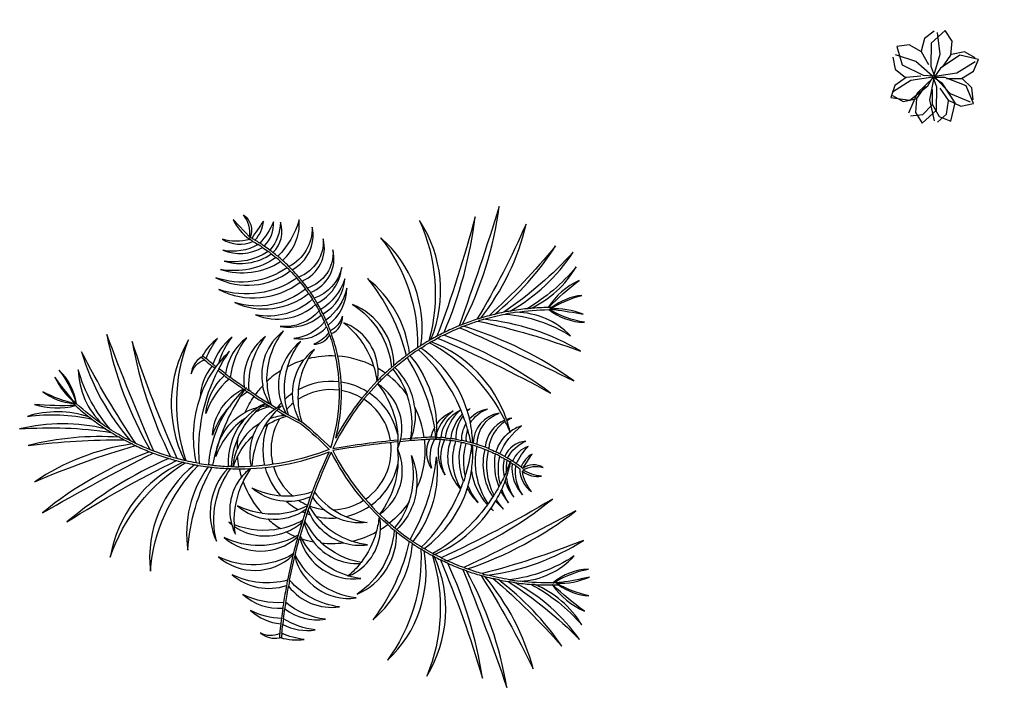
# Model space of a CAD drawing. Header units: millimetres. Extents: x 2478 to 18835, y -4183 to 1193.
# Drawn here: x 3709.3 to 3943.6, y 36.9 to 197.2 of the extents above; entities that cross this region are included whole.
import ezdxf

# ---------------------------------------------------------------- set-up
doc = ezdxf.new("R2010")
doc.units = ezdxf.units.MM
doc.layers.add('01', color=1, linetype='Continuous')

# ---------------------------------------------------------------- blocks, each defined once
blk = doc.blocks.new('Planta15')
for points in [[(0.1407, -0.1749, 0.008761), (0.1564, -0.1881, -0.228296), (0.0676, -0.3419, 0.30667), (0.1622, -0.1928, 0.016073), (0.1924, -0.2153, -0.111271), (0.105, -0.4033, 0.196953), (0.2005, -0.2207, 0.010075), (0.2204, -0.2335, -0.174181), (0.1399, -0.5002, 0.2582), (0.2281, -0.2382, 0.009787), (0.2481, -0.2494, -0.175168), (0.2345, -0.5385, 0.249628), (0.2528, -0.252, 0.007062), (0.2675, -0.2595, -0.026555), (0.3684, -0.5432, 0.070199), (0.2849, -0.2677, 0.016905), (0.3215, -0.2828, -0.011876), (0.4269, -0.5658, 0.083846), (0.3299, -0.2859, 0.015718), (0.3649, -0.2971, -0.031946), (0.4899, -0.5214, 0.11194), (0.374, -0.2997, 0.008888), (0.3942, -0.3047, -0.036883), (0.559, -0.467, 0.081452), (0.4073, -0.3076, 0.009879), (0.4301, -0.3119, -0.057239), (0.6009, -0.4504, 0.118477), (0.4456, -0.3142, 0.017265), (0.4859, -0.3184, -0.090095), (0.6067, -0.4152, 0.156383), (0.4944, -0.319, 0.018041), (0.5366, -0.3198, 0.144632), (0.6129, -0.3824, -0.03724), (0.5375, -0.3197, 0.005673), (0.5508, -0.3193, 0.137026), (0.6239, -0.3461, -0.07322), (0.5459, -0.3157, 0.11371), (0.6256, -0.3008, -0.016598), (0.5565, -0.3141, -0.007537), (0.539, -0.3147, -0.091874), (0.6227, -0.2817, 0.164846), (0.538, -0.3147, -0.034164), (0.4588, -0.3109, 0.198599), (0.5884, -0.2503, -0.116154), (0.4336, -0.3074, -0.022934), (0.3815, -0.2965, 0.108995), (0.6105, -0.2129, -0.031808), (0.3676, -0.2927, -0.015992), (0.3322, -0.2814, 0.083632), (0.5927, -0.1417, -0.011872), (0.3234, -0.2782, -0.018411), (0.2839, -0.2618, 0.071243), (0.5361, -0.1142, -0.026608), (0.269, -0.2546, -0.007675), (0.2531, -0.2465, 0.145995), (0.3887, -0.1363, 0.012828), (0.3946, -0.1416, -0.011311), (0.3894, -0.1352, 0.016484), (0.4001, -0.1182, 0.048154), (0.419, -0.1378, -0.044838), (0.402, -0.1149, 0.018482), (0.4124, -0.0949, 0.057754), (0.4308, -0.1226, -0.061447), (0.4148, -0.0898, 0.017061), (0.4227, -0.0705, 0.101227), (0.4435, -0.1094, -0.102531), (0.4263, -0.0603, 0.029389), (0.4356, -0.0256, -0.003222), (0.4394, -0.0281, 0.225947), (0.4648, -0.1037, -0.181854), (0.4481, -0.034, -0.008531), (0.4579, -0.0411, 0.247708), (0.4859, -0.0957, -0.143025), (0.4641, -0.0467, 0.219665), (0.51, -0.0588, -0.099835), (0.4654, -0.044, -0.21884), (0.5141, -0.0381, 0.315728), (0.465, -0.0402, -0.001312), (0.4876, -0.0056, 0.181035), (0.4612, -0.0372, 0.00655), (0.4495, -0.0289, -0.089212), (0.4783, 0.0127, 0.223385), (0.4406, -0.023, 0.00969), (0.4288, -0.0156, -0.181136), (0.4723, 0.0251, 0.289028), (0.4219, -0.0116, 0.007628), (0.41, -0.0053, -0.125725), (0.462, 0.062, 0.079591), (0.4346, 0.0477, 0.023263), (0.4268, 0.075, -0.036773), (0.4385, 0.0807, 0.041452), (0.426, 0.0773, 0.223184), (0.245, 0.2636, -0.007675), (0.2606, 0.2723, -0.026608), (0.532, 0.1405, 0.071243), (0.2753, 0.2799, -0.018411), (0.3142, 0.2975, -0.011872), (0.5877, 0.1697, 0.083632), (0.323, 0.301, -0.015992), (0.358, 0.3135, -0.031808), (0.6033, 0.2415, 0.108995), (0.3717, 0.3177, -0.022934), (0.4235, 0.3302, -0.116154), (0.58, 0.2782, 0.198599), (0.4485, 0.3345, -0.034164), (0.5275, 0.3409, 0.164846), (0.6132, 0.3106, -0.091874), (0.5286, 0.3409, -0.005552), (0.5415, 0.3409, -0.016458), (0.6104, 0.3299, 0.11371), (0.5303, 0.3423, -0.07322), (0.6072, 0.3751, 0.137372), (0.5349, 0.346, 0.003388), (0.5269, 0.3459, -0.03724), (0.6003, 0.4109, 0.144632), (0.526, 0.3459, 0.018041), (0.4838, 0.3438, 0.156383), (0.593, 0.4435, -0.090095), (0.4753, 0.343, 0.017265), (0.4352, 0.3375, 0.118477), (0.5861, 0.4786, -0.057239), (0.4198, 0.3346, 0.009879), (0.3972, 0.3296, 0.081452), (0.5437, 0.4938, -0.036883), (0.3842, 0.3263, 0.008888), (0.3642, 0.3206, 0.11194), (0.4729, 0.5459, -0.031946), (0.3551, 0.3178, 0.015718), (0.3204, 0.3054, 0.083846), (0.4085, 0.5884, -0.011876), (0.3122, 0.3021, 0.016905), (0.2761, 0.2858, 0.070199), (0.3507, 0.5639, -0.026555), (0.259, 0.2771, 0.007062), (0.2445, 0.2691, 0.249628), (0.2171, 0.5549, -0.175168), (0.2398, 0.2664, 0.009787), (0.2203, 0.2545, 0.2582), (0.1238, 0.5136, -0.174181), (0.2127, 0.2496, 0.010075), (0.1932, 0.2362, 0.196953), (0.0919, 0.4157, -0.111271), (0.1853, 0.2305, 0.016073), (0.1558, 0.2071, 0.30667), (0.0565, 0.3531, -0.228296), (0.1502, 0.2022, 0.008761), (0.1349, 0.1885, 0.022939)], [(-0.1905, 0.5155, 0.196497), (-0.2053, 0.5681, -0.339351), (-0.1893, 0.5145, -0.001093), (-0.1894, 0.5143), (-0.2305, 0.5569, 0.109533), (-0.1914, 0.5098, -0.000646), (-0.1905, 0.5092, -0.146881), (-0.256, 0.5102, 0.249702), (-0.1827, 0.5047, -0.008474), (-0.1704, 0.4972, -0.182999), (-0.2552, 0.4833, 0.227209), (-0.16, 0.4903, -0.010091), (-0.1461, 0.4804, -0.182927), (-0.2517, 0.4573, 0.229826), (-0.1387, 0.4748, -0.008605), (-0.1273, 0.4657, -0.199295), (-0.2604, 0.4374, 0.221467), (-0.1163, 0.4562, -0.01266), (-0.1007, 0.4416, -0.241086), (-0.2716, 0.4175, 0.288134), (-0.0932, 0.434, -0.014047), (-0.0773, 0.4164, -0.231299), (-0.2647, 0.3889, 0.289254), (-0.0694, 0.407, -0.012414), (-0.0566, 0.3903, -0.248707), (-0.2265, 0.3577, 0.280333), (-0.0492, 0.3799, -0.010048), (-0.0399, 0.3657, -0.231558), (-0.1763, 0.3282, 0.285972), (-0.0324, 0.3534, -0.010639), (-0.0237, 0.3377, -0.236286), (-0.1173, 0.3005, 0.228942), (-0.0187, 0.3278, -0.010354), (-0.0113, 0.3119, -0.199826), (-0.0843, 0.2719, 0.275871), (-0.0062, 0.3, -0.008857), (-0.0008, 0.2861, -0.154321), (-0.0366, 0.258, 0.258261), (0.0015, 0.2796, -0.030774), (0.0155, 0.2295, 0.073569)], [(0.0207, 0.2292, 0.032904), (0.0055, 0.2834, 0.317856), (0.0321, 0.325, -0.182485), (0.0031, 0.2899, 0.008732), (-0.0024, 0.3038, 0.237757), (0.0426, 0.3926, -0.181755), (-0.0074, 0.3157, 0.009722), (-0.0145, 0.3307, 0.260759), (0.0377, 0.4147, -0.17378), (-0.0198, 0.341, 0.010192), (-0.0283, 0.3563, 0.252617), (0.0303, 0.4417, -0.260535), (-0.0355, 0.3682, 0.009886), (-0.0448, 0.3824, 0.378858), (0.0094, 0.4842, -0.346761), (-0.0521, 0.3927, 0.012354), (-0.065, 0.4095, 0.373521), (-0.014, 0.5106, -0.326048), (-0.0727, 0.4188, 0.014119), (-0.0889, 0.4367, 0.339397), (-0.0404, 0.5388, -0.281611), (-0.0963, 0.4442, 0.012773), (-0.1122, 0.4592, 0.238874), (-0.0718, 0.5561, -0.126845), (-0.1234, 0.4689, 0.008463), (-0.1347, 0.478, 0.290901), (-0.117, 0.5506, -0.182356), (-0.1422, 0.4838, 0.009727), (-0.1557, 0.4934, 0.225145), (-0.1333, 0.5515, -0.089929), (-0.1663, 0.5005, 0.008098), (-0.1781, 0.5078, 0.181535), (-0.1578, 0.5533, -0.001325), (-0.1858, 0.5123, 0.002449), (-0.1894, 0.5143, 0.34205)], [(-0.1914, 0.5098, 0.027335), (-0.1894, 0.5143, -0.217634)], [(-0.1827, 0.5047, 0.005357), (-0.1905, 0.5092, 0.358744)], [(-0.1781, 0.5078, 0.00522), (-0.1858, 0.5123, 0.34205)], [(-0.16, 0.4903, 0.007412), (-0.1704, 0.4972, 0.358744)], [(-0.1557, 0.4934, 0.007423), (-0.1663, 0.5005, 0.34205)], [(-0.1387, 0.4748, 0.005504), (-0.1461, 0.4804, 0.358744)], [(-0.1347, 0.478, 0.005521), (-0.1422, 0.4838, 0.34205)], [(-0.1122, 0.4592, 0.008676), (-0.1234, 0.4689, 0.34205)], [(-0.1163, 0.4562, 0.008601), (-0.1273, 0.4657, 0.358744)], [(-0.0932, 0.434, 0.006309), (-0.1007, 0.4416, 0.358744)], [(-0.0889, 0.4367, 0.006196), (-0.0963, 0.4442, 0.34205)], [(-0.0694, 0.407, 0.007289), (-0.0773, 0.4164, 0.358744)], [(-0.065, 0.4095, 0.00709), (-0.0727, 0.4188, 0.34205)], [(-0.0492, 0.3799, 0.007547), (-0.0566, 0.3903, 0.358744)], [(-0.0448, 0.3824, 0.007389), (-0.0521, 0.3927, 0.34205)], [(-0.0324, 0.3534, 0.008521), (-0.0399, 0.3657, 0.358744)], [(-0.0283, 0.3563, 0.008187), (-0.0355, 0.3682, 0.34205)], [(-0.0187, 0.3278, 0.006573), (-0.0237, 0.3377, 0.358744)], [(-0.0145, 0.3307, 0.006784), (-0.0198, 0.341, 0.34205)], [(0.3972, 0.3296, 0.005709), (0.3842, 0.3263, 0.34205)], [(0.4352, 0.3375, 0.006714), (0.4198, 0.3346, 0.34205)], [(0.4485, 0.3345, 0.010919), (0.4235, 0.3302, -0.017284)], [(0.4838, 0.3438, 0.003648), (0.4753, 0.343, 0.34205)], [(0.5269, 0.3459, 0.000378), (0.526, 0.3459, 0.34205)], [(0.5286, 0.3409, 0.000462), (0.5275, 0.3409, -0.017284)], [(0.5349, 0.346, 0.010189), (0.5303, 0.3423, -0.07322)], [(-0.0062, 0.3, 0.007642), (-0.0113, 0.3119, 0.358744)], [(-0.0024, 0.3038, 0.007551), (-0.0074, 0.3157, 0.34205)], [(0.1175, 0.1996, 0.294809), (0.0352, 0.3095, -0.150745), (0.1069, 0.2054, 0.100395)], [(0.3204, 0.3054, 0.003791), (0.3122, 0.3021, 0.34205)], [(0.3642, 0.3206, 0.004036), (0.3551, 0.3178, 0.34205)], [(0.3717, 0.3177, 0.006188), (0.358, 0.3135, -0.017284)], [(-0.1773, 0.1368, -0.003274), (-0.1919, 0.1465, -0.185699), (-0.1525, 0.2767, 0.266584), (-0.2041, 0.1548, -0.007436), (-0.2365, 0.1778, -0.139054), (-0.1977, 0.2736, 0.196503), (-0.2489, 0.187, -0.003728), (-0.2647, 0.1991, -0.030052), (-0.2388, 0.2412, 0.034089), (-0.2649, 0.2124, -0.093143), (-0.2329, 0.2746, 0.152286), (-0.2788, 0.2101, -0.003954), (-0.2953, 0.2234, -0.073333), (-0.2681, 0.2715, 0.103416), (-0.3038, 0.2305, -0.675485), (-0.3072, 0.2268, 0.229983), (-0.3309, 0.1866, -0.251353), (-0.2991, 0.2201, 0.004284), (-0.2812, 0.2056, 0.154749), (-0.3099, 0.1306, 0.140718), (-0.3192, -0.0268, -0.010568), (-0.3432, -0.0219, -0.175567), (-0.3376, 0.2681, 0.25167), (-0.3472, -0.021, -0.007675), (-0.3645, -0.0167, -0.026608), (-0.4731, 0.2648, 0.071243), (-0.3804, -0.0122, -0.018411), (-0.421, 0.0014, -0.011872), (-0.5338, 0.2815, 0.083632), (-0.4297, 0.0048, -0.015992), (-0.4638, 0.0196, -0.031808), (-0.5941, 0.2396, 0.108995), (-0.4767, 0.0259, -0.022934), (-0.5232, 0.052, -0.116154), (-0.6021, 0.1968, 0.198599), (-0.5444, 0.0659, -0.034164), (-0.6065, 0.1152, 0.164846), (-0.6486, 0.1958, -0.091874), (-0.6073, 0.1159, -0.004117), (-0.6143, 0.1224, -0.016919), (-0.6585, 0.179, 0.11371), (-0.6083, 0.1153, -0.07322), (-0.687, 0.1437, 0.136761), (-0.6145, 0.1157, 0.00291), (-0.6095, 0.1111, -0.03724), (-0.7075, 0.1136, 0.144632), (-0.6089, 0.1105, 0.018041), (-0.5765, 0.0833, 0.156383), (-0.7245, 0.0848, -0.090095), (-0.5698, 0.0781, 0.017265), (-0.5367, 0.0548, 0.118477), (-0.7433, 0.0545, -0.057239), (-0.5234, 0.0463, 0.009879), (-0.5035, 0.0345, 0.081452), (-0.7227, 0.0145, -0.036883), (-0.4918, 0.0281, 0.008888), (-0.4732, 0.0186, 0.11194), (-0.7065, -0.072, -0.031946), (-0.4647, 0.0145, 0.015718), (-0.4309, -0.0001, 0.083846), (-0.6883, -0.1469, -0.011876), (-0.4226, -0.0033, 0.016905), (-0.3851, -0.016, 0.070199), (-0.6293, -0.1684, -0.026555), (-0.3666, -0.0213, 0.007062), (-0.3506, -0.0253, 0.249628), (-0.5255, -0.2531, -0.175168), (-0.3454, -0.0265, 0.009787), (-0.3229, -0.0312, 0.2582), (-0.4291, -0.2865, -0.174181), (-0.314, -0.0328, 0.010075), (-0.2906, -0.0363, 0.196953), (-0.339, -0.2366, -0.111271), (-0.281, -0.0374, 0.016073), (-0.2434, -0.0404, 0.30667), (-0.2704, -0.215, -0.228296), (-0.236, -0.0407, 0.008761), (-0.2155, -0.0411, 0.022939)], [(-0.1492, 0.1688, -0.173161), (-0.1093, 0.2898, 0.285814), (-0.1594, 0.1585, 0.031249)], [(0.0015, 0.2796, 0.004076), (-0.0008, 0.2861, 0.358744)], [(0.0055, 0.2834, 0.004064), (0.0031, 0.2899, 0.34205)], [(0.2761, 0.2858, 0.008209), (0.259, 0.2771, 0.34205)], [(0.323, 0.301, 0.004048), (0.3142, 0.2975, -0.017284)], [(-0.0997, 0.204, -0.091), (-0.0681, 0.2647, 0.163378), (-0.1157, 0.1947, 0.047115)], [(0.2445, 0.2691, 0.002276), (0.2398, 0.2664, 0.34205)], [(0.245, 0.2636, 0.001743), (0.2415, 0.2616, -0.017284)], [(0.2753, 0.2799, 0.007125), (0.2606, 0.2723, -0.017284)], [(-0.0501, 0.223, -0.036015), (-0.0349, 0.2456, 0.068238), (-0.0605, 0.2201, 0.047136)], [(0.1932, 0.2362, 0.004157), (0.1853, 0.2305, 0.34205)], [(0.2203, 0.2545, 0.003859), (0.2127, 0.2496, 0.34205)], [(0.2205, 0.2487, 0.003104), (0.2145, 0.2448, -0.017284)], [(-0.3099, 0.1306, -0.082287), (-0.2649, 0.2124, 0.030096)], [(-0.1222, 0.1027, 0.01255), (-0.0635, 0.0702), (-0.063, 0.07, -0.023023), (0.0039, 0.0093, 0.13279), (0.0155, 0.2295, 0.358744)], [(-0.0699, 0.0736, -0.301093), (-0.0605, 0.2201, 0.247818)], [(-0.0501, 0.223, 0.209929), (-0.0658, 0.0714, 0.247818)], [(0.1149, 0.1689, 0.07228), (0.0159, 0.0326, 0.116598), (0.0207, 0.2292, 0.34205)], [(0.2056, 0.1067, 0.174599), (0.1576, 0.202, -0.016348), (0.1873, 0.2257, -0.096704)], [(0.1942, 0.2308, 0.003647), (0.1873, 0.2257, -0.017284)], [(0.1873, 0.2257, -0.096704), (0.2529, 0.0572, 0.065237), (0.244, 0.0348, 0.000419), (0.2434, 0.0348), (0.2433, 0.0348, 0.001663), (0.2282, 0.0338, 0.085344)], [(-0.2671, 0.1946, 0.140523), (-0.3121, -0.028, 0.010124), (-0.2888, -0.0315, -0.138829), (-0.2393, 0.108, 0.106077), (-0.28, 0.0398, -0.267567), (-0.2063, 0.1502, -0.007749), (-0.2402, 0.1743, 0.133418), (-0.2956, 0.0919, -0.197101), (-0.2512, 0.1825, -0.003808), (-0.2675, 0.1948)], [(-0.2647, 0.1991, 0.003081), (-0.2671, 0.1946, 0.176085)], [(-0.1022, 0.0912, -0.204558), (-0.1157, 0.1947, 0.249828)], [(-0.0997, 0.204, 0.155297), (-0.0985, 0.0891, 0.249828)], [(0.1069, 0.2054, -0.043602), (0.1149, 0.1689)], [(0.1161, 0.1702, 0.058472), (0.1175, 0.1996, -0.195633)], [(0.1349, 0.1885, 0.011195), (0.1161, 0.1702, 0.34205)], [(0.139, 0.1855, -0.008097), (0.153, 0.1981, -0.087635), (0.1878, 0.136)], [(0.1558, 0.2071, 0.003177), (0.1502, 0.2022, 0.34205)], [(0.1576, 0.202, 0.002616), (0.153, 0.1981, -0.017284)], [(-0.2489, 0.187, 0.002878), (-0.2365, 0.1778)], [(-0.1492, 0.1688, 0.075374), (-0.1393, 0.1129, 0.251822)], [(0.1161, 0.1702, 0.000734), (0.1149, 0.1689, 0.34205)], [(0.139, 0.1855, 0.01382), (0.1161, 0.163, -0.017284)], [(-0.1802, 0.1327, -0.003436), (-0.1956, 0.1429, 0.029333), (-0.2141, 0.1307, 0.094066), (-0.2798, -0.0325, 0.016631), (-0.2413, -0.0355, -0.1786)], [(-0.2141, 0.1307, -0.014945), (-0.1982, 0.154, 0.056899), (-0.2393, 0.108, 0.197286)], [(-0.2041, 0.1548, 0.000772), (-0.2007, 0.1524), (-0.2002, 0.1521)], [(-0.1425, 0.1149, -0.088667), (-0.1594, 0.1585, 0.251822)], [(0.116, 0.1629, 0.081515), (0.0092, 0.0079, -0.017284), (0.1653, 0.0286)], [(0.116, 0.1629, -0.198813), (0.1644, 0.0062, 0.3682), (0.1161, 0.163, 0.3682)], [(0.1161, 0.163, 0.000079), (0.116, 0.1629, -0.017284)], [(0.2056, 0.1067, -0.126631), (0.1953, 0.0288, 0.13356), (0.1878, 0.136, 0.223815)], [(-0.6095, 0.1111, 0.000378), (-0.6089, 0.1105, 0.040866)], [(-0.6065, 0.1152, -0.000462), (-0.6073, 0.1159)], [(-0.2088, 0.0754, 0.144874), (-0.272, -0.0116, -0.254884), (-0.2015, 0.0944, -0.048866)], [(-0.2183, 0.0344, -0.129352), (-0.1541, 0.1148, 0.431375), (-0.1545, 0.1151, 0.119795), (-0.2111, 0.068)], [(-0.1258, 0.099, 0.012738), (-0.066, 0.0659, -0.023021), (0.0005, 0.0056, -0.095948), (-0.2164, -0.0361)], [(-0.1706, 0.106, 0.062421), (-0.2015, 0.0944, -0.163076)], [(-0.1863, -0.0354, -0.363818), (-0.1141, 0.1103, 0.196473), (-0.1855, -0.0353, 0.196473)], [(-0.5765, 0.0833, 0.003648), (-0.5698, 0.0781, 0.040866)], [(-0.2088, 0.0754, -0.017782), (-0.1978, 0.0832)], [(0.3219, 0.0864, 0.002128), (0.3207, 0.0897, 0.15929)], [(0.4231, 0.0727, 0.001867), (0.4216, 0.0756, 0.175567)], [(0.426, 0.0773, -0.001977), (0.4268, 0.075, 0.0174)], [(-0.5232, 0.052, -0.010919), (-0.5444, 0.0659)], [(-0.5367, 0.0548, 0.006714), (-0.5234, 0.0463, 0.040866)], [(-0.2413, -0.0355, -0.1786), (-0.2111, 0.068, -0.008554)], [(-0.1663, 0.068, 0.160202), (-0.2202, 0.0067, 0.366572)], [(0.2559, 0.0384, 0.010093), (0.2529, 0.0572, 0.111381)], [(0.258, 0.0654, -0.018916), (0.2579, 0.0448, 0.004427)], [(0.3325, 0.0544, 0.007874), (0.3288, 0.0668, 0.15929)], [(0.4346, 0.0477, -0.001729), (0.4351, 0.0457, 0.001174), (0.4343, 0.0475, 0.175567)], [(-0.5035, 0.0345, 0.005709), (-0.4918, 0.0281, 0.040866)], [(-0.4638, 0.0196, -0.006188), (-0.4767, 0.0259)], [(-0.2182, 0.0347, 0.090284), (-0.2353, -0.0358, 0.008097), (-0.2164, -0.0361, -0.027842)], [(-0.2198, -0.0112, -0.086364), (-0.1816, 0.0394)], [(0.1653, 0.0235, 0.017381), (0.0087, 0.0028, 0.096116), (0.1447, -0.1718, 0.296259)], [(0.2288, 0.0288, 0.003303), (0.1988, 0.0265), (0.198, 0.0265, 0.003031), (0.1705, 0.024)], [(0.2282, 0.0338, 0.003276), (0.1984, 0.0315), (0.1976, 0.0315, 0.000136), (0.1963, 0.0314)], [(0.222, -0.2287, 0.115228), (0.323, -0.0708, -0.165702), (0.318, 0.0222, 0.010075), (0.3039, 0.0249, 0.223516), (0.3154, -0.0873, -0.274752), (0.315, -0.0883, -0.277747), (0.292, 0.0267, 0.010686), (0.2769, 0.0284, 0.235094), (0.2784, -0.0558, -0.227839), (0.2677, 0.0291, 0.007496), (0.2571, 0.0296), (0.2566, 0.0296, 0.002637), (0.2529, 0.0297, 0.198541), (0.2456, -0.0395, -0.273693), (0.242, 0.0297, 0.001461), (0.2288, 0.0288, -0.133271)], [(0.2529, 0.0297, 0.006612), (0.2435, 0.0298, 0.000167), (0.242, 0.0297)], [(0.2549, 0.0347, 0.007542), (0.244, 0.0348)], [(0.2573, 0.0346, -0.004103), (0.257, 0.0301, 0.002389), (0.2564, 0.0346, 0.111381)], [(0.2769, 0.0284, 0.006543), (0.2677, 0.0291)], [(0.3039, 0.0249, 0.008533), (0.292, 0.0267)], [(-0.4732, 0.0186, 0.004036), (-0.4647, 0.0145, 0.040866)], [(-0.421, 0.0014, -0.004048), (-0.4297, 0.0048)], [(-0.2196, -0.0108, 0.035297), (-0.2299, -0.0348, -0.366572), (-0.2303, -0.0348, -0.08219), (-0.2202, 0.0067, -0.031169)], [(-0.2155, -0.0411, 0.094428), (0, 0, 0.040866), (-0.0756, -0.2055)], [(0.1213, -0.1501, 0.361519), (0.1648, 0.0057), (0.1643, 0.0044, -0.193822), (0.121, -0.1499)], [(0.3284, 0.0199, 0.007554), (0.318, 0.0222)], [(0.3446, 0.0156, 0.002294), (0.3415, 0.0165, 0.007554)], [(0.3418, -0.0456, 0.034379), (0.3451, -0.0065, 0.010152), (0.3427, 0.0101, -0.043508)], [(0.3451, -0.0065, 0.019311), (0.3446, 0.0156, 0.255482)], [(0.3554, 0.0122, 0.007913), (0.3446, 0.0156, 0.002294)], [(0.3824, 0.0022, 0.006328), (0.3741, 0.0055)], [(-0.4309, -0.0001, 0.003791), (-0.4226, -0.0033, 0.040866)], [(-0.3851, -0.016, 0.008209), (-0.3666, -0.0213, 0.040866)], [(-0.3645, -0.0167, -0.007125), (-0.3804, -0.0122)], [(-0.3432, -0.0219, -0.001743), (-0.3472, -0.021)], [(0.1407, -0.1749, -0.094945), (0.005, -0.001, 0.041167), (-0.0709, -0.2073, 0.086941)], [(0.2103, -0.0876, -0.180095), (0.1625, -0.1866, 0.017102), (0.1943, -0.2104, 0.111381), (0.2576, -0.0127, -0.201249), (0.2013, -0.2152, 0.010644), (0.222, -0.2287, 0.115228)], [(0.1924, -0.1199, 0.137722), (0.1976, -0.0094, -0.127824), (0.2103, -0.0876)], [(0.4097, -0.0107, 0.0086), (0.3988, -0.0052)], [(0.4272, -0.0205, 0.005519), (0.4205, -0.0166)], [(0.4356, -0.0256, 0.002558), (0.4362, -0.0226, -0.001751), (0.4351, -0.0254)], [(-0.3506, -0.0253, 0.002276), (-0.3454, -0.0265, 0.040866)], [(-0.3229, -0.0312, 0.003859), (-0.314, -0.0328, 0.040866)], [(-0.3121, -0.028, -0.003104), (-0.3192, -0.0268)], [(-0.2906, -0.0363, 0.004157), (-0.281, -0.0374, 0.040866)], [(-0.2798, -0.0325, -0.003885), (-0.2888, -0.0315)], [(-0.2434, -0.0404, 0.003177), (-0.236, -0.0407, 0.040866)], [(-0.2353, -0.0358, -0.002616), (-0.2413, -0.0355)], [(-0.1892, -0.0405, 0.058472), (-0.2103, -0.0611, -0.020925)], [(-0.2065, -0.0725, -0.043602), (-0.1875, -0.0404, 0.369533)], [(0.4481, -0.034, 0.007421), (0.4394, -0.0281)], [(-0.2103, -0.0611, 0.237435), (-0.2346, -0.1722, -0.008495), (-0.2404, -0.1695, 0.01585), (-0.2339, -0.1748, 0.048298), (-0.2251, -0.1976, -0.020925), (-0.2271, -0.1797, 0.248521), (-0.1033, -0.1927, 0.02818)], [(0.3268, -0.0597, -0.007097), (0.323, -0.0708)], [(0.4253, -0.0493, -0.007156), (0.4202, -0.0604)], [(0.4227, -0.0705, 0.00889), (0.4263, -0.0603, -0.001751)], [(-0.1167, -0.1847, -0.14981), (-0.2273, -0.1753, -0.124183), (-0.2065, -0.0725, 0.098921)], [(-0.0446, -0.1083, -0.290683), (-0.1855, -0.0867, 0.200061), (-0.04, -0.0959, 0.204545)], [(0.3317, -0.0887, 0.006456), (0.3338, -0.0816, 0.010152)], [(0.4112, -0.078, -0.004325), (0.4077, -0.0844)], [(0.4124, -0.0949, 0.004534), (0.4148, -0.0898, -0.001751)], [(-0.0352, -0.0971, 0.200478), (0.0916, -0.1696, -0.295535), (-0.0393, -0.1083)], [(0.396, -0.104, -0.003128), (0.3931, -0.1085)], [(0.4001, -0.1182, 0.003123), (0.402, -0.1149, -0.001751)], [(-0.1606, -0.1479, -0.081837), (-0.2195, -0.13, 0.153952), (-0.1463, -0.1621, 0.041473)], [(-0.1606, -0.1479, 0.148044), (-0.0523, -0.1301, 0.236606)], [(-0.0551, -0.1383, -0.183268), (-0.1463, -0.1621, 0.232701)], [(0.0345, -0.2185, -0.229229), (-0.0502, -0.1394)], [(-0.0476, -0.1319, 0.179749), (0.055, -0.2148, -0.347789)], [(0.1582, -0.1831, 0.088511), (0.1924, -0.1199, -0.078713)], [(0.3819, -0.1248, -0.00192), (0.38, -0.1274)], [(0.3887, -0.1363, 0.001072), (0.3894, -0.1352, -0.001751)], [(0.1201, -0.156, -0.043602), (0.1133, -0.1927, 0.294809)], [(0.1237, -0.1866, 0.058472), (0.1214, -0.1572, 0.359478)], [(-0.0804, -0.2036, -0.239912), (-0.2522, -0.2058, 0.377655), (-0.0765, -0.2052, 0.00101), (-0.0756, -0.2055, 0.007709), (-0.0861, -0.2455, -0.252386), (-0.2658, -0.2521, 0.386946), (-0.0868, -0.2485, 0.011413), (-0.0999, -0.3084, -0.181744), (-0.2326, -0.2952, 0.267567), (-0.1023, -0.321, 0.007749), (-0.1092, -0.3621, -0.133418), (-0.2067, -0.343, 0.197101), (-0.1112, -0.3756, 0.004676), (-0.1145, -0.4005, -0.102074), (-0.1886, -0.3813, 0.152625), (-0.1161, -0.4133, 0.004284), (-0.1185, -0.4361, -0.251353), (-0.1646, -0.4349, 0.229983), (-0.1194, -0.4466, -0.014727), (-0.1169, -0.446, 0.108264), (-0.0601, -0.4505, -0.073333), (-0.1134, -0.4358, -0.003954), (-0.1112, -0.4148, 0.152286), (-0.0331, -0.4278, -0.108204), (-0.1095, -0.4008, -0.004457), (-0.1064, -0.3772, 0.196503), (-0.009, -0.4022, -0.139054), (-0.1042, -0.362, -0.007436), (-0.0975, -0.3228, 0.266584), (0.0251, -0.3724, -0.185699), (-0.0948, -0.3083, -0.010962), (-0.0823, -0.251, 0.384218), (0.0649, -0.3511, -0.251822), (-0.0814, -0.2473, -0.007733), (-0.0709, -0.2073, 0.00108), (-0.07, -0.2076, 0.37654), (0.0763, -0.3042, -0.039649), (0.0469, -0.2982, 0.290155), (0.1237, -0.1866, 0.022939)], [(-0.2346, -0.1722, 0.005309), (-0.2339, -0.1748, -0.020925)], [(-0.2271, -0.1797, -0.005146), (-0.2273, -0.1753, 0.369533)], [(-0.1167, -0.1847, 0.075449), (-0.0636, -0.1646, 0.232803)], [(-0.1033, -0.1927, 0.085229), (-0.065, -0.1691, 0.351414)], [(-0.0601, -0.1704, 0.097476), (-0.0374, -0.2164, 0.362473)], [(-0.0588, -0.166, 0.089256), (-0.018, -0.2193, 0.239259)], [(0.1447, -0.1718, 0.007571), (0.1582, -0.1831, 0.088511)], [(0.1582, -0.1831, 0.002388), (0.1625, -0.1866, 0.296259)], [(-0.0742, -0.2002, -0.009368), (-0.0804, -0.2036, 0.377655)], [(-0.0765, -0.2052, 0.003168), (-0.0752, -0.2041, 0.391787)], [(-0.0705, -0.2057, 0.003602), (-0.07, -0.2076, -0.039649)], [(-0.0374, -0.2164, 0.246361), (0.0747, -0.2683, -0.048035), (0.0462, -0.2979, -0.195329), (-0.0654, -0.2092, 0.032147)], [(0.1133, -0.1927, -0.096277), (0.0767, -0.2658, -0.142028), (-0.018, -0.2193, 0.058444)], [(0.1622, -0.1928, -0.003177), (0.1564, -0.1881, 0.086941)], [(0.1943, -0.2104, 0.003647), (0.2013, -0.2152, 0.296259)], [(0.0345, -0.2185, 0.109806), (0.092, -0.2232, -0.050161), (0.055, -0.2148, 0.069557)], [(0.2005, -0.2207, -0.004157), (0.1924, -0.2153, 0.086941)], [(0.2281, -0.2382, -0.003859), (0.2204, -0.2335, 0.086941)], [(0.222, -0.2287, 0.003104), (0.2282, -0.2324, 0.296259)], [(-0.0861, -0.2455, 0.000569), (-0.0868, -0.2485)], [(-0.0814, -0.2473, 0.00072), (-0.0823, -0.251, 0.086941)], [(0.2528, -0.252, -0.002276), (0.2481, -0.2494, 0.086941)], [(0.2495, -0.2446, 0.001743), (0.2531, -0.2465, 0.296259)], [(0.269, -0.2546, 0.007125), (0.2839, -0.2618, 0.296259)], [(0.0767, -0.2658, -0.003736), (0.0747, -0.2683, 0.294809)], [(0.2849, -0.2677, -0.008209), (0.2675, -0.2595, 0.086941)], [(0.3234, -0.2782, 0.004048), (0.3322, -0.2814, 0.296259)], [(0.0462, -0.2979, -0.001903), (0.0449, -0.299, 0.004287), (0.0469, -0.2982, 0.359478)], [(0.3299, -0.2859, -0.003791), (0.3215, -0.2828, 0.086941)], [(0.374, -0.2997, -0.004036), (0.3649, -0.2971, 0.086941)], [(0.3676, -0.2927, 0.006188), (0.3815, -0.2965, 0.296259)], [(-0.0999, -0.3084, 0.002406), (-0.1023, -0.321)], [(-0.0948, -0.3083, 0.002758), (-0.0975, -0.3228, 0.086941)], [(0.4073, -0.3076, -0.005709), (0.3942, -0.3047, 0.086941)], [(0.4456, -0.3142, -0.006714), (0.4301, -0.3119, 0.086941)], [(0.4336, -0.3074, 0.010919), (0.4588, -0.3109, 0.296259)], [(0.4944, -0.319, -0.003648), (0.4859, -0.3184, 0.086941)], [(0.5375, -0.3197, -0.000378), (0.5366, -0.3198, 0.086941)], [(0.538, -0.3147, 0.000462), (0.539, -0.3147, 0.296259)], [(0.5459, -0.3157, 0.002523), (0.5565, -0.3141, -0.11371)], [(0.5508, -0.3193, -0.010528), (0.5459, -0.3157, 0.07322)], [(-0.1092, -0.3621, 0.002559), (-0.1112, -0.3756)], [(-0.1042, -0.362, 0.002878), (-0.1064, -0.3772, 0.086941)], [(-0.1145, -0.4005, 0.00239), (-0.1161, -0.4133)], [(-0.1095, -0.4008, 0.002622), (-0.1112, -0.4148, 0.086941)], [(-0.1185, -0.4361, 0.001961), (-0.1194, -0.4466)], [(-0.1134, -0.4358, 0.00206), (-0.1144, -0.4468, 0.086941)]]:
    blk.add_lwpolyline(points, format="xyb")
for points in [[(0.3317, 0.0989, 0.16797), (0.2205, 0.2487, -0.010568), (0.2415, 0.2616, -0.155772), (0.4216, 0.0756, 0.275998), (0.375, 0.0106, 0.014133), (0.3558, 0.0174, -0.324541), (0.408, 0.0921, 0.371884), (0.3461, 0.0204, 0.000895), (0.3448, 0.0207, 0.042814), (0.3394, 0.0692, -0.179613), (0.38, 0.1017, 0.171025), (0.3373, 0.0785, 0.01758), (0.332, 0.0979, -0.026095), (0.339, 0.1033, 0.023285)], [(0.3207, 0.0897, 0.115579), (0.2145, 0.2448, 0.010644), (0.1942, 0.2308, -0.167673), (0.258, 0.0654, -0.142219), (0.2983, 0.0979, 0.155825), (0.2579, 0.0448, -0.009453), (0.2573, 0.0346, -0.007959), (0.2688, 0.034, -0.262459), (0.3146, 0.0996, -0.877804), (0.3147, 0.0994, 0.174709), (0.2785, 0.0332, -0.010156), (0.293, 0.0316, -0.181292)], [(0.3288, 0.0668, 0.0126), (0.3219, 0.0864, 0.179793), (0.3046, 0.0299, -0.009882), (0.3186, 0.0272, -0.14276)], [(0.4007, -0.0006, -0.154716), (0.4343, 0.0475, 0.016225), (0.4231, 0.0727, 0.227894), (0.3832, 0.0072, -0.012327)], [(0.3405, 0.0219, 0.020296), (0.3325, 0.0544, 0.100431), (0.3289, 0.0249, -0.0083)], [(0.2564, 0.0346, 0.002037), (0.2559, 0.0384, 0.0089), (0.2549, 0.0347, -0.001059)], [(0.3415, 0.0165, 0.00954), (0.3284, 0.0199, 0.130425), (0.3268, -0.0597, 0.043508), (0.3427, 0.0101, 0.003944)], [(0.3554, 0.0122, -0.014048), (0.3741, 0.0055, 0.213683), (0.3931, -0.1085, -0.011603), (0.3819, -0.1248, -0.200309)], [(0.3824, 0.0022, -0.01269), (0.3988, -0.0052, 0.140639), (0.4077, -0.0844, -0.013396), (0.396, -0.104, -0.173266)], [(0.4112, -0.078, -0.114415), (0.4097, -0.0107, -0.008615), (0.4205, -0.0166, 0.100649), (0.4202, -0.0604, -0.011597)], [(0.4351, -0.0254, 0.006549), (0.4272, -0.0205, 0.056536), (0.4253, -0.0493, 0.015222)], [(0.2282, -0.2324, 0.158963), (0.3317, -0.0887, 0.074113), (0.3581, -0.1221, -0.076439), (0.3338, -0.0816, 0.032369), (0.3418, -0.0456, 0.149616), (0.38, -0.1274, -0.104074), (0.2495, -0.2446, -0.010568)]]:
    blk.add_lwpolyline(points, format="xyb", close=True)
for centre, radius, start, end in [((0.4091, -0.7111), 1.0603, 82.8282, 83.4385), ((0.5537, 1.2562), 1.3419, 230.0922, 230.5417), ((0.5537, 1.2562), 1.3369, 230.1054, 230.5776), ((0.5537, 1.2562), 1.3419, 231.5236, 231.9051), ((0.5537, 1.2562), 1.3369, 231.4837, 231.9051), ((0.5537, 1.2562), 1.3419, 233.1429, 233.7294), ((0.5537, 1.2562), 1.3419, 235.5053, 235.6228), ((0.5537, 1.2562), 1.3419, 235.6941, 236.0568), ((0.5537, 1.2562), 1.3369, 235.6966, 236.1018), ((0.1987, 0.803), 1.0603, 219.9318, 220.4366), ((0.5537, 1.2562), 1.3419, 236.8442, 239.3498), ((0.5537, 1.2562), 1.3369, 236.8522, 239.4668), ((-0.6006, 0.2597), 0.1446, 264.4592, 266.9317), ((-0.0935, -0.075), 0.1894, 104.628, 115.6788), ((-0.1403, -0.023), 0.1329, 91.5909, 99.3977), ((0.0594, 0.013), 0.2856, 17.284, 17.5039), ((-0.0513, -0.0981), 0.1894, 105.1765, 123.4739), ((-0.098, -0.0461), 0.1329, 92.7224, 109.7379), ((0.0049, 0.0047), 0.164, 150.2809, 152.7556), ((0.0594, 0.013), 0.2856, 11.3516, 13.2554), ((0.3854, -2.2383), 2.2775, 94.7756, 95.3827), ((0.2452, -0.3247), 0.3595, 84.6851, 86.2418), ((0.2452, -0.3247), 0.3595, 80.493, 82.3576), ((0.2452, -0.3247), 0.3595, 76.54, 78.2282), ((0.2452, -0.3247), 0.3595, 73.9118, 74.6379), ((0.2452, -0.3247), 0.3595, 72.0853, 73.7068), ((0.2452, -0.3247), 0.3595, 67.4271, 68.8464), ((0.2904, -0.2263), 0.2512, 61.562, 63.9436), ((0.2452, -0.3247), 0.3595, 59.2922, 60.5615), ((0.2452, -0.3247), 0.3595, 55.3685, 57.0714), ((0.3722, -0.1552), 0.1477, 51.0965, 52.9783), ((0.465, -0.0402), 0, 0, 0), ((0.0997, -0.1162), 0.1894, 206.8096, 209.3866)]:
    blk.add_arc(centre, radius, start, end)
at = {"layer": '01'}
for points in [[(-0.0605, 0.2201, 0.047136), (-0.0997, 0.204, -0.091)], [(0.0155, 0.2295, 0.073569), (-0.0501, 0.223, -0.036015)], [(0.1069, 0.2054, 0.100395), (0.0207, 0.2292, 0.032904)], [(-0.1157, 0.1947, 0.047115), (-0.1492, 0.1688, -0.173161)], [(0.1349, 0.1885, 0.022939), (0.1175, 0.1996, 0.294809)], [(0.1884, 0.1352, 0.078713), (0.139, 0.1855, -0.008097)], [(-0.1594, 0.1585, 0.031249), (-0.1773, 0.1368, -0.003274)], [(-0.2015, 0.0944, -0.048866), (-0.1802, 0.1327, -0.003436)], [(0.2282, 0.0338, 0.085344), (0.2056, 0.1067, 0.174599)], [(-0.2111, 0.068, -0.008554), (-0.2088, 0.0754, 0.144874)], [(-0.2202, 0.0067, -0.031169), (-0.2182, 0.0347, 0.090284)], [(0.2288, 0.0288, -0.133271), (0.2103, -0.0876, -0.180095)], [(-0.2164, -0.0361, -0.027842), (-0.2196, -0.0112), (-0.2196, -0.0108, 0.035297)], [(-0.2155, -0.0411, 0.022939), (-0.2103, -0.0611, 0.237435)], [(-0.2065, -0.0725, 0.098921), (-0.1606, -0.1479, -0.081837)], [(0.1924, -0.1199, -0.078713), (0.1447, -0.1718, 0.007571)], [(-0.1463, -0.1621, 0.041473), (-0.1167, -0.1847, -0.14981)], [(0.1237, -0.1866, 0.022939), (0.1407, -0.1749, 0.008761)], [(-0.1033, -0.1927, 0.02818), (-0.0804, -0.2036, -0.239912)], [(-0.0654, -0.2092, 0.032147), (-0.0374, -0.2164, 0.246361)], [(0.055, -0.2148, 0.069557), (0.1133, -0.1927, -0.096277)], [(-0.018, -0.2193, 0.058444), (0.0345, -0.2185, 0.109806)]]:
    blk.add_lwpolyline(points, format="xyb", dxfattribs=at)
for radius, start, end in [(0.164, 83.3119, 118.7253), (0.164, 58.013, 81.5314), (0.1443, 82.0813, 123.5355), (0.1443, 59.105, 80.0669), (0.164, 12.9611, 56.2484), (0.164, 136.535, 142.2522), (0.164, 124.3105, 132.8357), (0.1443, 8.8034, 57.1045), (0.1443, 140.0145, 141.5074), (0.1443, 128.83, 137.8785), (0.1443, 149.0635, 194.1026), (0.1443, 143.5111, 145.7908), (0.164, 158.3925, 193.2465), (0.1443, 304.7211, 6.8172), (0.164, 195.0111, 222.2749), (0.1443, 196.1031, 229.8911), (0.164, 305.5772, 347.9421), (0.1443, 237.5228, 246.934), (0.1443, 272.1361, 302.7206), (0.164, 229.2045, 241.2665), (0.1443, 248.9221, 262.6562), (0.164, 282.2951, 303.8126), (0.164, 245.139, 247.4741), (0.164, 249.2245, 252.3538), (0.164, 257.2543, 274.6005)]:
    blk.add_arc((0.0049, 0.0047), radius, start, end, dxfattribs=at)
blk = doc.blocks.new('LEAF')
for p, q in [((-4.95, -0.83), (-8.88, -3.28)), ((-0.24, -0.12), (-4.95, -0.83)), ((-1.87, -2.03), (-3.68, -4.64)), ((0.67, -2.24), (-0.12, -0.12)), ((-8.88, -4.04), (-6.59, -5.29)), ((0.55, -7.19), (0.67, -2.24)), ((-6.59, -5.29), (-3.8, -4.75)), ((-3.68, -4.64), (-3.93, -7.63)), ((-3.93, -7.63), (-2.47, -9.92)), ((-2.47, -9.92), (0.55, -7.19))]:
    blk.add_line(p, q)
blk = doc.blocks.new('Árvore06')
at = {"xscale": 0.0112095126, "yscale": 0.0112095126, "zscale": 0.01698411}
for rotation in [244.9999999999999, 179.9999999999999, 309.9999999999999, 125, 34.99999999999999, 69.99999999999999]:
    blk.add_blockref('LEAF', (-0.0018, -0.0141), dxfattribs=dict(at, rotation=rotation))
blk.add_blockref('LEAF', (-0.0018, -0.0141), dxfattribs=at)

msp = doc.modelspace()

# ---------------------------------------------------------------- block references
at = {"color": 1, "xscale": 100, "yscale": 100}
for name, p in [('Árvore06', (3929.01, 184.93)), ('Planta15', (3783.63, 93.53))]:
    msp.add_blockref(name, p, dxfattribs=at)

doc.saveas('drawing.dxf')
